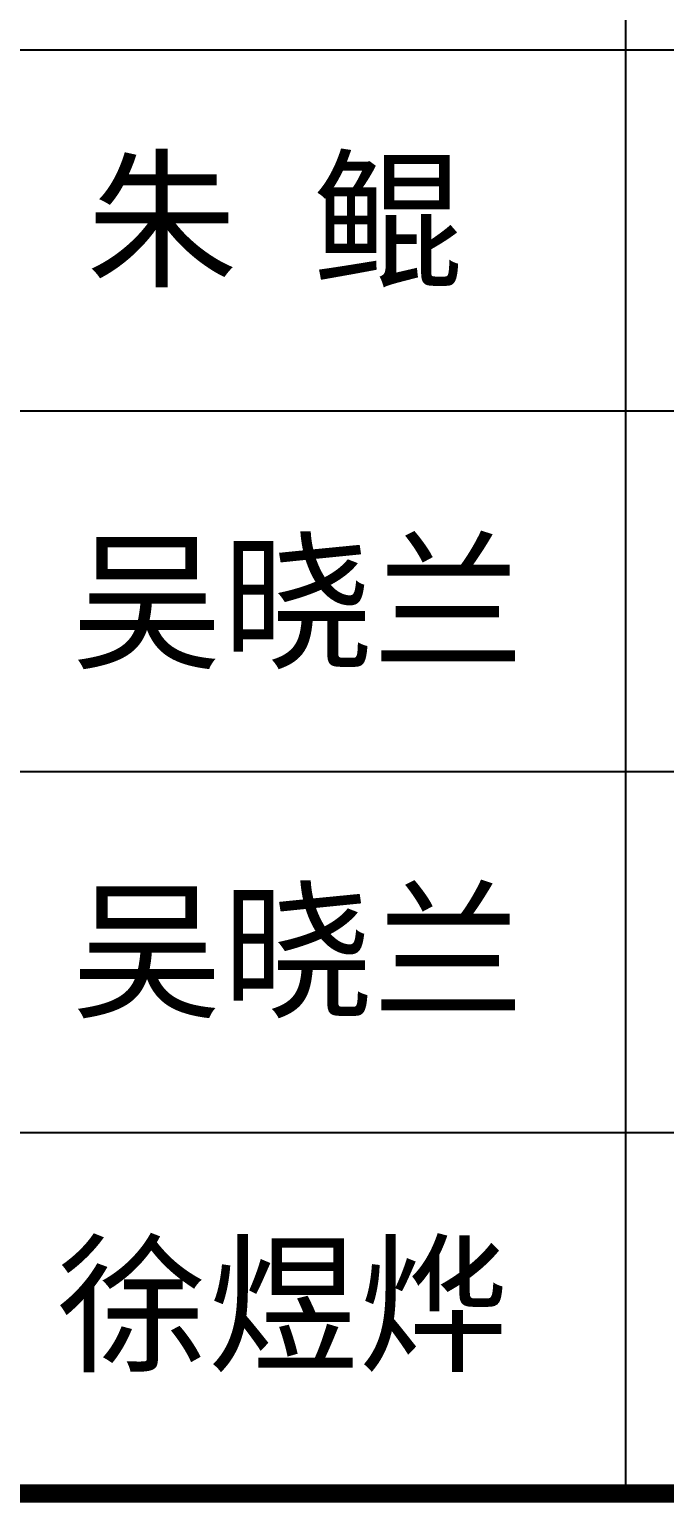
# Model space of a CAD drawing. Extents: x 1728470 to 1835391, y -157368 to 197905.
# Drawn here: x 1812478 to 1814413, y -70112 to -65623 of the extents above; entities that cross this region are included whole.
import ezdxf

# ---------------------------------------------------------------- set-up
doc = ezdxf.new("R2010")
doc.units = 0
doc.header["$LTSCALE"] = 1000
doc.header["$MEASUREMENT"] = 0
for name, color, linetype in [('PP-PM-TK', 7, 'CONTINUOUS'), ('PUB_TITLE', 4, 'CONTINUOUS'), ('签名', 255, 'CONTINUOUS')]:
    doc.layers.add(name, color=color, linetype=linetype)
doc.styles.add('-黑体', font='simhei.ttf', dxfattribs={"width": 0.8})

msp = doc.modelspace()

# ---------------------------------------------------------------- linework, layer by layer
at = {"layer": 'PP-PM-TK', "color": 4, "const_width": 22}
msp.add_lwpolyline([(1810224.8, -70084.9), (1816274.8, -70084.9)], dxfattribs=at)
at = {"layer": 'PUB_TITLE', "color": 4}
for p, q in [((1814294.8, -70084.9), (1814294.8, -62384.9)), ((1810224.8, -65684.9), (1816274.8, -65684.9)), ((1810224.8, -66784.9), (1816274.8, -66784.9)), ((1810224.8, -67884.9), (1816274.8, -67884.9)), ((1810224.8, -68984.9), (1816274.8, -68984.9)), ((1810224.8, -70084.9), (1816274.8, -70084.9))]:
    msp.add_line(p, q, dxfattribs=at)
at = {"layer": 'PUB_TITLE', "color": 4, "const_width": 55}
msp.add_lwpolyline([(1810224.8, -70084.9), (1816274.8, -70084.9)], dxfattribs=at)

# ---------------------------------------------------------------- texts
at = {"layer": '签名', "linetype": 'CONTINUOUS', "style": '-黑体'}
for s, p in [('朱 鲲', (1812651.6, -66371.9)), ('吴晓兰', (1812606.9, -67535.8)), ('吴晓兰', (1812606.9, -68599.6)), ('徐煜烨', (1812562, -69677.3))]:
    msp.add_text(s, height=336.6, dxfattribs=at).set_placement(p)

doc.saveas('drawing.dxf')
